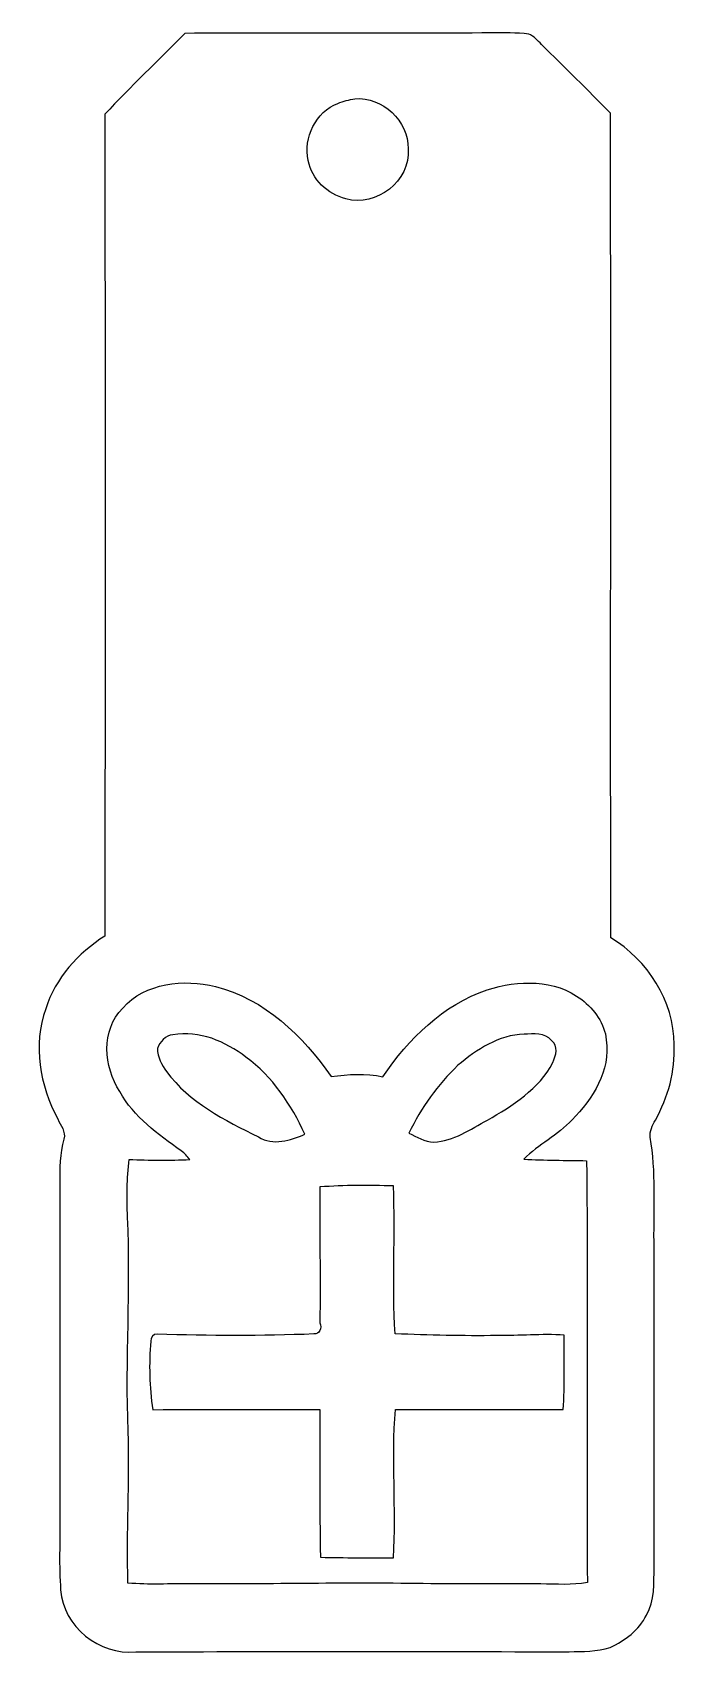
# Model space of a CAD drawing. Header units: centimetres. Extents: x -3.7 to 3.7, y -10.5 to 8.2.
import ezdxf

# ---------------------------------------------------------------- set-up
doc = ezdxf.new("R2010")
doc.units = ezdxf.units.CM
doc.header["$MEASUREMENT"] = 0
doc.layers.add('Camada 1', color=7, linetype='Continuous')

msp = doc.modelspace()

# ---------------------------------------------------------------- linework, layer by layer
at = {"layer": 'Camada 1', "color": 251}
for points, knots in [([(-1.9603, 8.21749), (-0.77833, 8.22501), (0.40365, 8.21519), (1.58562, 8.2225), (1.58562, 8.2225), (1.72909, 8.22062), (1.87402, 8.22793), (2.01665, 8.20914), (2.01665, 8.20914), (2.07658, 8.18449), (2.11877, 8.1325), (2.16534, 8.08969), (2.16534, 8.08969), (2.42909, 7.82384), (2.69827, 7.56343), (2.96119, 7.29655), (2.96119, 7.29655), (2.96912, 4.11858), (2.95931, 0.9404), (2.96599, -2.23757), (2.96599, -2.23757), (3.3895, -2.49799), (3.69961, -2.96806), (3.69668, -3.47406), (3.69668, -3.47406), (3.71402, -3.77916), (3.62798, -4.0828), (3.48055, -4.34759), (3.48055, -4.34759), (3.44985, -4.40836), (3.40933, -4.4731), (3.42103, -4.5441), (3.42103, -4.5441), (3.49057, -4.94275), (3.46112, -5.3483), (3.46509, -5.75072), (3.46509, -5.75072), (3.46593, -7.0037), (3.46321, -8.25689), (3.46697, -9.50986), (3.46697, -9.50986), (3.46196, -9.6976), (3.47575, -9.90058), (3.37759, -10.06974), (3.37759, -10.06974), (3.29051, -10.24244), (3.13054, -10.36565), (2.95659, -10.44187), (2.95659, -10.44187), (2.80561, -10.49596), (2.64126, -10.48718), (2.4838, -10.49283), (2.4838, -10.49283), (0.81296, -10.49074), (-0.85789, -10.48907), (-2.52853, -10.49366), (-2.52853, -10.49366), (-2.94348, -10.53668), (-3.36949, -10.20193), (-3.39664, -9.77863), (-3.39664, -9.77863), (-3.41731, -9.5013), (-3.40374, -9.22314), (-3.40562, -8.94581), (-3.40562, -8.94581), (-3.40625, -7.65796), (-3.40311, -6.37011), (-3.40771, -5.08246), (-3.40771, -5.08246), (-3.40833, -4.90872), (-3.40436, -4.73414), (-3.35926, -4.5654), (-3.35926, -4.5654), (-3.33503, -4.4802), (-3.39601, -4.40607), (-3.42984, -4.33339), (-3.42984, -4.33339), (-3.63554, -3.94789), (-3.72262, -3.47782), (-3.56892, -3.05828), (-3.56892, -3.05828), (-3.45782, -2.70327), (-3.19324, -2.41696), (-2.885, -2.21815), (-2.885, -2.21815), (-2.8825, 0.94896), (-2.88124, 4.11628), (-2.88584, 7.28339), (-2.88584, 7.28339), (-2.58387, 7.60123), (-2.26749, 7.90466), (-1.9603, 8.21749), (-1.9603, 8.21749), (-1.9603, 8.21749), (-1.9603, 8.21749), (-1.9603, 8.21749)], [0, 0, 0, 0, 0.04, 0.04, 0.04, 0.04, 0.08, 0.08, 0.08, 0.08, 0.12, 0.12, 0.12, 0.12, 0.16, 0.16, 0.16, 0.16, 0.2, 0.2, 0.2, 0.2, 0.24, 0.24, 0.24, 0.24, 0.28, 0.28, 0.28, 0.28, 0.32, 0.32, 0.32, 0.32, 0.36, 0.36, 0.36, 0.36, 0.4, 0.4, 0.4, 0.4, 0.44, 0.44, 0.44, 0.44, 0.48, 0.48, 0.48, 0.48, 0.52, 0.52, 0.52, 0.52, 0.56, 0.56, 0.56, 0.56, 0.6, 0.6, 0.6, 0.6, 0.64, 0.64, 0.64, 0.64, 0.68, 0.68, 0.68, 0.68, 0.72, 0.72, 0.72, 0.72, 0.76, 0.76, 0.76, 0.76, 0.8, 0.8, 0.8, 0.8, 0.84, 0.84, 0.84, 0.84, 0.88, 0.88, 0.88, 0.88, 0.92, 0.92, 0.92, 0.92, 1, 1, 1, 1]), ([(0.00541, 7.46152), (-0.06141, 7.4492), (-0.12824, 7.43584), (-0.18964, 7.40681), (-0.18964, 7.40681), (-0.44838, 7.31325), (-0.58996, 7.00899), (-0.53379, 6.74628), (-0.53379, 6.74628), (-0.49223, 6.5291), (-0.30972, 6.35806), (-0.0988, 6.30544), (-0.0988, 6.30544), (0.25162, 6.20165), (0.65341, 6.51386), (0.62104, 6.88265), (0.62104, 6.88265), (0.63002, 7.20362), (0.32346, 7.48742), (0.00541, 7.46152), (0.00541, 7.46152), (0.00541, 7.46152), (0.00541, 7.46152), (0.00541, 7.46152)], [0, 0, 0, 0, 0.14285714, 0.14285714, 0.14285714, 0.14285714, 0.28571429, 0.28571429, 0.28571429, 0.28571429, 0.42857143, 0.42857143, 0.42857143, 0.42857143, 0.57142857, 0.57142857, 0.57142857, 0.57142857, 0.71428571, 0.71428571, 0.71428571, 0.71428571, 1, 1, 1, 1]), ([(-2.67931, -3.05201), (-2.93366, -3.30804), (-2.89733, -3.72967), (-2.71335, -4.01555), (-2.71335, -4.01555), (-2.55088, -4.3123), (-2.26979, -4.5109), (-2.00124, -4.70281), (-2.00124, -4.70281), (-1.9626, -4.72954), (-1.93211, -4.76588), (-1.90225, -4.802), (-1.90225, -4.802), (-2.13635, -4.81265), (-2.37066, -4.8114), (-2.60434, -4.80075), (-2.60434, -4.80075), (-2.63128, -5.0217), (-2.63357, -5.24452), (-2.62313, -5.46692), (-2.62313, -5.46692), (-2.58429, -6.29221), (-2.64924, -7.11814), (-2.61561, -7.94323), (-2.61561, -7.94323), (-2.59849, -8.52816), (-2.63545, -9.1135), (-2.61833, -9.69865), (-2.61833, -9.69865), (-2.37546, -9.72141), (-2.13155, -9.70345), (-1.88805, -9.70804), (-1.88805, -9.70804), (-0.9644, -9.71368), (-0.04074, -9.68904), (0.88291, -9.70721), (0.88291, -9.70721), (1.30746, -9.71034), (1.73201, -9.70533), (2.15636, -9.7093), (2.15636, -9.7093), (2.33553, -9.70867), (2.51763, -9.72726), (2.69472, -9.69155), (2.69472, -9.69155), (2.68511, -8.06622), (2.70265, -6.4409), (2.68574, -4.816), (2.68574, -4.816), (2.4435, -4.8114), (2.20125, -4.8114), (1.95964, -4.79762), (1.95964, -4.79762), (2.13046, -4.62847), (2.35224, -4.51988), (2.51742, -4.34341), (2.51742, -4.34341), (2.75674, -4.10284), (2.96515, -3.77352), (2.91357, -3.42018), (2.91357, -3.42018), (2.89728, -3.23119), (2.7747, -3.06642), (2.62894, -2.95365), (2.62894, -2.95365), (2.32154, -2.71496), (1.89177, -2.7254), (1.53634, -2.84005), (1.53634, -2.84005), (1.02617, -3.01192), (0.62584, -3.40849), (0.32826, -3.84514), (0.32826, -3.84514), (0.13154, -3.80171), (-0.07123, -3.81633), (-0.269, -3.8441), (-0.269, -3.8441), (-0.59351, -3.37466), (-1.03832, -2.943), (-1.6078, -2.80246), (-1.6078, -2.80246), (-1.97263, -2.71308), (-2.41576, -2.75631), (-2.67931, -3.05201)], [0, 0, 0, 0, 0.04545455, 0.04545455, 0.04545455, 0.04545455, 0.09090909, 0.09090909, 0.09090909, 0.09090909, 0.13636364, 0.13636364, 0.13636364, 0.13636364, 0.18181818, 0.18181818, 0.18181818, 0.18181818, 0.22727273, 0.22727273, 0.22727273, 0.22727273, 0.27272727, 0.27272727, 0.27272727, 0.27272727, 0.31818182, 0.31818182, 0.31818182, 0.31818182, 0.36363636, 0.36363636, 0.36363636, 0.36363636, 0.40909091, 0.40909091, 0.40909091, 0.40909091, 0.45454545, 0.45454545, 0.45454545, 0.45454545, 0.5, 0.5, 0.5, 0.5, 0.54545455, 0.54545455, 0.54545455, 0.54545455, 0.59090909, 0.59090909, 0.59090909, 0.59090909, 0.63636364, 0.63636364, 0.63636364, 0.63636364, 0.68181818, 0.68181818, 0.68181818, 0.68181818, 0.72727273, 0.72727273, 0.72727273, 0.72727273, 0.77272727, 0.77272727, 0.77272727, 0.77272727, 0.81818182, 0.81818182, 0.81818182, 0.81818182, 0.86363636, 0.86363636, 0.86363636, 0.86363636, 0.90909091, 0.90909091, 0.90909091, 0.90909091, 1, 1, 1, 1]), ([(-2.09792, -3.35962), (-1.79387, -3.30699), (-1.4896, -3.43584), (-1.25342, -3.61919), (-1.25342, -3.61919), (-0.94581, -3.84285), (-0.72926, -4.16883), (-0.57221, -4.51027), (-0.57221, -4.51027), (-0.73948, -4.58252), (-0.94038, -4.64518), (-1.10912, -4.54139), (-1.10912, -4.54139), (-1.49838, -4.34905), (-1.90726, -4.14252), (-2.17185, -3.78626), (-2.17185, -3.78626), (-2.22991, -3.70857), (-2.2771, -3.61773), (-2.27668, -3.51791), (-2.27668, -3.51791), (-2.2512, -3.43981), (-2.18208, -3.36901), (-2.09792, -3.35962)], [0, 0, 0, 0, 0.14285714, 0.14285714, 0.14285714, 0.14285714, 0.28571429, 0.28571429, 0.28571429, 0.28571429, 0.42857143, 0.42857143, 0.42857143, 0.42857143, 0.57142857, 0.57142857, 0.57142857, 0.57142857, 0.71428571, 0.71428571, 0.71428571, 0.71428571, 1, 1, 1, 1]), ([(1.1972, -3.71317), (1.4123, -3.52919), (1.67041, -3.3617), (1.96256, -3.35294), (1.96256, -3.35294), (2.06906, -3.35022), (2.2046, -3.33142), (2.28103, -3.42665), (2.28103, -3.42665), (2.36122, -3.48847), (2.33261, -3.60228), (2.29481, -3.68059), (2.29481, -3.68059), (2.13631, -3.98924), (1.82912, -4.17823), (1.53968, -4.3478), (1.53968, -4.3478), (1.3415, -4.44971), (1.14834, -4.59297), (0.91737, -4.60048), (0.91737, -4.60048), (0.81379, -4.5961), (0.72128, -4.54264), (0.63148, -4.49628), (0.63148, -4.49628), (0.76889, -4.20308), (0.96561, -3.9385), (1.1972, -3.71317)], [0, 0, 0, 0, 0.125, 0.125, 0.125, 0.125, 0.25, 0.25, 0.25, 0.25, 0.375, 0.375, 0.375, 0.375, 0.5, 0.5, 0.5, 0.5, 0.625, 0.625, 0.625, 0.625, 0.75, 0.75, 0.75, 0.75, 1, 1, 1, 1]), ([(-0.39784, -5.1188), (-0.11529, -5.09938), (0.1683, -5.09875), (0.45126, -5.10794), (0.45126, -5.10794), (0.47486, -5.67763), (0.43477, -6.24899), (0.47193, -6.81805), (0.47193, -6.81805), (0.86391, -6.83099), (1.25588, -6.84373), (1.64827, -6.83726), (1.64827, -6.83726), (1.90764, -6.83935), (2.16742, -6.81659), (2.42679, -6.83162), (2.42679, -6.83162), (2.42303, -7.11876), (2.4366, -7.40737), (2.41426, -7.69409), (2.41426, -7.69409), (1.76814, -7.69242), (1.12202, -7.692), (0.47569, -7.69325), (0.47569, -7.69325), (0.42537, -8.26336), (0.48801, -8.83722), (0.45126, -9.40712), (0.45126, -9.40712), (0.17018, -9.40587), (-0.1107, -9.40754), (-0.39158, -9.40064), (-0.39158, -9.40064), (-0.40577, -8.83158), (-0.39492, -8.26231), (-0.39847, -7.69305), (-0.39847, -7.69305), (-1.04292, -7.69284), (-1.68716, -7.69158), (-2.3314, -7.69451), (-2.3314, -7.69451), (-2.37024, -7.43222), (-2.37608, -7.16513), (-2.35562, -6.90137), (-2.35562, -6.90137), (-2.35165, -6.86316), (-2.3268, -6.81492), (-2.28128, -6.82222), (-2.28128, -6.82222), (-1.67734, -6.83893), (-1.07299, -6.84269), (-0.46905, -6.8193), (-0.46905, -6.8193), (-0.40661, -6.82577), (-0.37007, -6.74663), (-0.39951, -6.69087), (-0.39951, -6.69087), (-0.39137, -6.16692), (-0.40306, -5.64276), (-0.39784, -5.1188)], [0, 0, 0, 0, 0.0625, 0.0625, 0.0625, 0.0625, 0.125, 0.125, 0.125, 0.125, 0.1875, 0.1875, 0.1875, 0.1875, 0.25, 0.25, 0.25, 0.25, 0.3125, 0.3125, 0.3125, 0.3125, 0.375, 0.375, 0.375, 0.375, 0.4375, 0.4375, 0.4375, 0.4375, 0.5, 0.5, 0.5, 0.5, 0.5625, 0.5625, 0.5625, 0.5625, 0.625, 0.625, 0.625, 0.625, 0.6875, 0.6875, 0.6875, 0.6875, 0.75, 0.75, 0.75, 0.75, 0.8125, 0.8125, 0.8125, 0.8125, 0.875, 0.875, 0.875, 0.875, 1, 1, 1, 1])]:
    msp.add_open_spline(points, degree=3, knots=knots, dxfattribs=at)

doc.saveas('drawing.dxf')
